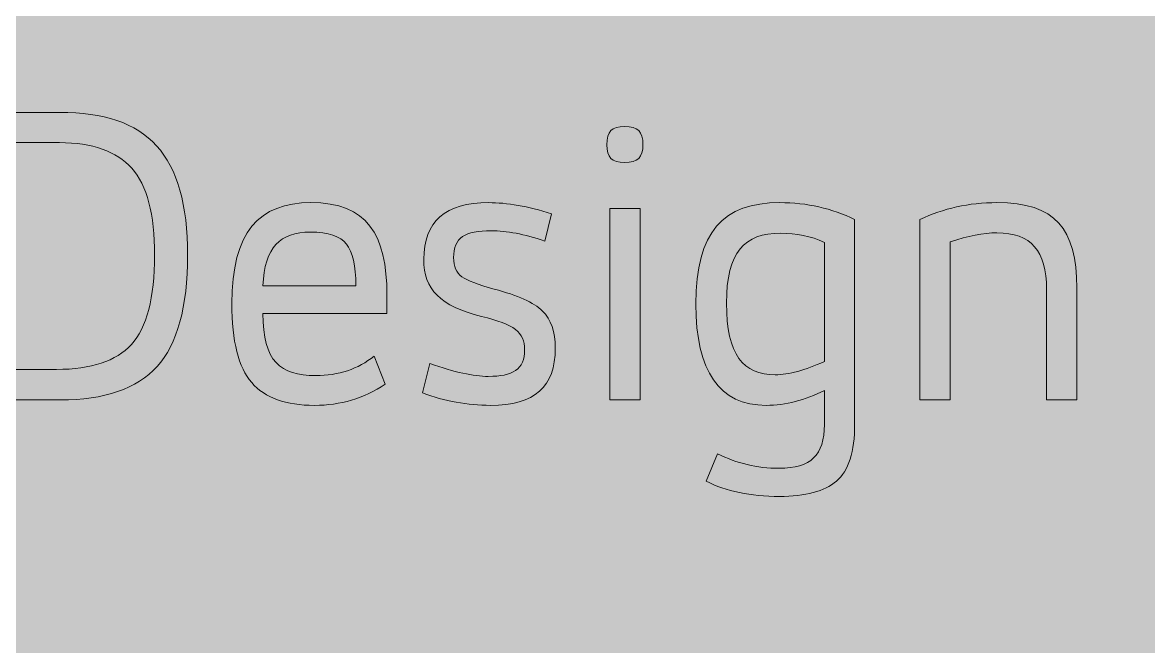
# Model space of a CAD drawing. Header units: inches. Extents: x 8 to 818, y -635 to -10.
# Drawn here: x 684.25 to 716.83, y -566.47 to -548.42 of the extents above; entities that cross this region are included whole.
import ezdxf

# ---------------------------------------------------------------- set-up
doc = ezdxf.new("R2010")
doc.units = ezdxf.units.IN
doc.header["$MEASUREMENT"] = 0
doc.layers.add('Calque 1', color=7, linetype='Continuous')
doc.layers.add('Calque 2', color=7, linetype='Continuous')

# ---------------------------------------------------------------- blocks, each defined once
blk = doc.blocks.new('block 13')
at = {"layer": 'Calque 1', "color": 179, "lineweight": 5, "true_color": 0x262425}
blk.add_open_spline([(719.694, -361.546), (719.694, -361.546), (724.17, -371.802), (724.17, -371.802), (724.391, -372.309), (724.16, -372.898), (723.653, -373.119), (723.653, -373.119), (722.737, -373.519), (722.737, -373.519), (722.231, -373.74), (721.641, -373.509), (721.42, -373.002), (721.42, -373.002), (717.744, -364.577), (717.744, -364.577), (640.056, -483.564), (480.643, -525.464), (351.496, -455.488), (351.496, -455.488), (353.499, -460.077), (353.499, -460.077), (353.72, -460.583), (353.489, -461.173), (352.983, -461.394), (352.983, -461.394), (352.066, -461.794), (352.066, -461.794), (351.56, -462.015), (350.971, -461.783), (350.75, -461.277), (350.75, -461.277), (347.181, -453.1), (347.181, -453.1), (344.491, -451.582), (341.813, -450.021), (339.152, -448.404), (335.488, -446.179), (330.728, -447.182), (328.31, -450.722), (328.31, -450.722), (328.221, -450.853), (328.221, -450.853), (325.723, -454.511), (326.637, -459.522), (330.297, -462.017), (477.228, -562.189), (679.23, -515.398), (769.485, -361.031), (775.135, -351.477), (770.258, -339.126), (759.21, -334.03), (759.21, -334.03), (759.21, -334.03), (759.21, -334.03), (748.148, -328.919), (736.083, -332.124), (731.675, -340.712), (727.953, -347.893), (723.95, -354.837), (719.694, -361.546)], degree=3, knots=[0, 0, 0, 0, 1, 1, 1, 2, 2, 2, 3, 3, 3, 4, 4, 4, 5, 5, 5, 6, 6, 6, 7, 7, 7, 8, 8, 8, 9, 9, 9, 10, 10, 10, 11, 11, 11, 12, 12, 12, 13, 13, 13, 14, 14, 14, 15, 15, 15, 16, 16, 16, 17, 17, 17, 18, 18, 18, 19, 19, 19, 20, 20, 20, 20], dxfattribs=at)
blk = doc.blocks.new('block 15')
at = {"layer": 'Calque 2', "true_color": 0x494644}
h = blk.add_hatch(color=49, dxfattribs=at)
h.dxf.hatch_style = 2
edge = h.paths.add_edge_path()
edge.add_spline(control_points=[(685.325, -551.018), (687.862, -551.018), (689.023, -552.215), (689.023, -555.147), (689.023, -556.643), (688.724, -557.721), (688.138, -558.367), (687.551, -559.013), (686.618, -559.336), (685.337, -559.336), (685.337, -559.336), (683.039, -559.336), (683.039, -559.336), (683.039, -559.336), (683.039, -551.018), (683.039, -551.018), (683.039, -551.018), (685.325, -551.018), (685.325, -551.018)], knot_values=[0, 0, 0, 0, 1, 1, 1, 2, 2, 2, 3, 3, 3, 4, 4, 4, 5, 5, 5, 6, 6, 6, 6], degree=3, periodic=1)
edge = h.paths.add_edge_path()
edge.add_spline(control_points=[(683.984, -551.892), (683.984, -551.892), (683.984, -558.451), (683.984, -558.451), (683.984, -558.451), (685.229, -558.451), (685.229, -558.451), (686.235, -558.451), (686.953, -558.211), (687.396, -557.733), (687.838, -557.242), (688.066, -556.38), (688.066, -555.147), (688.066, -553.962), (687.85, -553.125), (687.408, -552.634), (686.965, -552.143), (686.27, -551.892), (685.313, -551.892), (685.313, -551.892), (683.984, -551.892), (683.984, -551.892)], knot_values=[0, 0, 0, 0, 1, 1, 1, 2, 2, 2, 3, 3, 3, 4, 4, 4, 5, 5, 5, 6, 6, 6, 7, 7, 7, 7], degree=3, periodic=1)
h = blk.add_hatch(color=49, dxfattribs=at)
h.dxf.hatch_style = 2
edge = h.paths.add_edge_path()
edge.add_spline(control_points=[(701.675, -552.466), (701.292, -552.466), (701.16, -552.323), (701.16, -551.952), (701.16, -551.569), (701.292, -551.425), (701.675, -551.425), (702.058, -551.425), (702.201, -551.569), (702.201, -551.952), (702.201, -552.323), (702.058, -552.466), (701.675, -552.466)], knot_values=[0, 0, 0, 0, 1, 1, 1, 2, 2, 2, 3, 3, 3, 4, 4, 4, 4], degree=3, periodic=1)
h.paths.add_polyline_path([(702.117, -553.795), (702.117, -559.336), (701.244, -559.336), (701.244, -553.795)])
h = blk.add_hatch(color=49, dxfattribs=at)
h.dxf.hatch_style = 2
edge = h.paths.add_edge_path()
edge.add_spline(control_points=[(694.792, -556.308), (694.792, -556.308), (694.792, -556.835), (694.792, -556.835), (694.792, -556.835), (691.202, -556.835), (691.202, -556.835), (691.214, -558.223), (691.692, -558.63), (692.734, -558.63), (693.392, -558.63), (693.955, -558.439), (694.421, -558.068), (694.421, -558.068), (694.744, -558.882), (694.744, -558.882), (694.122, -559.289), (693.44, -559.492), (692.698, -559.492), (691.872, -559.492), (691.262, -559.277), (690.879, -558.834), (690.496, -558.391), (690.304, -557.637), (690.304, -556.548), (690.304, -554.477), (691.094, -553.627), (692.59, -553.627), (694.218, -553.627), (694.792, -554.537), (694.792, -556.308)], knot_values=[0, 0, 0, 0, 1, 1, 1, 2, 2, 2, 3, 3, 3, 4, 4, 4, 5, 5, 5, 6, 6, 6, 7, 7, 7, 8, 8, 8, 9, 9, 9, 10, 10, 10, 10], degree=3, periodic=1)
edge = h.paths.add_edge_path()
edge.add_spline(control_points=[(691.202, -556.033), (691.202, -556.033), (693.895, -556.033), (693.895, -556.033), (693.895, -555.447), (693.799, -555.052), (693.619, -554.824), (693.44, -554.597), (693.093, -554.477), (692.578, -554.477), (691.704, -554.477), (691.25, -554.92), (691.202, -556.033)], knot_values=[0, 0, 0, 0, 1, 1, 1, 2, 2, 2, 3, 3, 3, 4, 4, 4, 4], degree=3, periodic=1)
h = blk.add_hatch(color=49, dxfattribs=at)
h.dxf.hatch_style = 2
edge = h.paths.add_edge_path()
edge.add_spline(control_points=[(699.556, -553.95), (699.556, -553.95), (699.365, -554.74), (699.365, -554.74), (698.766, -554.537), (698.252, -554.441), (697.809, -554.441), (697.055, -554.441), (696.72, -554.633), (696.72, -555.219), (696.72, -555.47), (696.803, -555.65), (696.959, -555.77), (697.114, -555.877), (697.426, -555.997), (697.892, -556.129), (698.575, -556.308), (699.041, -556.512), (699.293, -556.763), (699.544, -557.002), (699.664, -557.362), (699.664, -557.84), (699.664, -558.953), (699.077, -559.492), (697.785, -559.492), (697.126, -559.492), (696.468, -559.372), (695.822, -559.133), (695.822, -559.133), (696.037, -558.283), (696.037, -558.283), (696.743, -558.534), (697.306, -558.654), (697.725, -558.654), (698.431, -558.654), (698.778, -558.451), (698.778, -557.888), (698.778, -557.362), (698.479, -557.158), (697.533, -556.919), (696.336, -556.62), (695.858, -556.141), (695.858, -555.267), (695.858, -554.178), (696.48, -553.627), (697.737, -553.627), (698.263, -553.627), (698.874, -553.735), (699.556, -553.95)], knot_values=[0, 0, 0, 0, 1, 1, 1, 2, 2, 2, 3, 3, 3, 4, 4, 4, 5, 5, 5, 6, 6, 6, 7, 7, 7, 8, 8, 8, 9, 9, 9, 10, 10, 10, 11, 11, 11, 12, 12, 12, 13, 13, 13, 14, 14, 14, 15, 15, 15, 16, 16, 16, 16], degree=3, periodic=1)
h = blk.add_hatch(color=49, dxfattribs=at)
h.dxf.hatch_style = 2
edge = h.paths.add_edge_path()
edge.add_spline(control_points=[(708.329, -554.118), (708.329, -554.118), (708.329, -560.031), (708.329, -560.031), (708.329, -560.833), (708.15, -561.383), (707.803, -561.682), (707.455, -561.982), (706.905, -562.125), (706.151, -562.125), (705.313, -562.125), (704.607, -561.982), (704.032, -561.682), (704.032, -561.682), (704.355, -560.892), (704.355, -560.892), (704.918, -561.168), (705.505, -561.311), (706.139, -561.311), (707.06, -561.311), (707.455, -560.94), (707.455, -560.043), (707.455, -560.043), (707.455, -559.061), (707.455, -559.061), (706.893, -559.348), (706.33, -559.492), (705.768, -559.492), (704.415, -559.492), (703.733, -558.511), (703.733, -556.56), (703.733, -554.465), (704.523, -553.627), (706.163, -553.627), (706.953, -553.627), (707.671, -553.795), (708.329, -554.118)], knot_values=[0, 0, 0, 0, 1, 1, 1, 2, 2, 2, 3, 3, 3, 4, 4, 4, 5, 5, 5, 6, 6, 6, 7, 7, 7, 8, 8, 8, 9, 9, 9, 10, 10, 10, 11, 11, 11, 12, 12, 12, 12], degree=3, periodic=1)
edge = h.paths.add_edge_path()
edge.add_spline(control_points=[(704.619, -556.536), (704.619, -558.032), (705.11, -558.606), (706.031, -558.606), (706.426, -558.606), (706.893, -558.475), (707.455, -558.223), (707.455, -558.223), (707.455, -554.776), (707.455, -554.776), (707.06, -554.597), (706.642, -554.513), (706.187, -554.513), (705.145, -554.513), (704.619, -555.052), (704.619, -556.536)], knot_values=[0, 0, 0, 0, 1, 1, 1, 2, 2, 2, 3, 3, 3, 4, 4, 4, 5, 5, 5, 5], degree=3, periodic=1)
h = blk.add_hatch(color=49, dxfattribs=at)
h.dxf.hatch_style = 2
edge = h.paths.add_edge_path()
edge.add_spline(control_points=[(714.757, -556.093), (714.757, -556.093), (714.757, -559.336), (714.757, -559.336), (714.757, -559.336), (713.883, -559.336), (713.883, -559.336), (713.883, -559.336), (713.883, -556.129), (713.883, -556.129), (713.883, -555.028), (713.44, -554.501), (712.447, -554.501), (712.051, -554.501), (711.609, -554.585), (711.094, -554.764), (711.094, -554.764), (711.094, -559.336), (711.094, -559.336), (711.094, -559.336), (710.22, -559.336), (710.22, -559.336), (710.22, -559.336), (710.22, -554.118), (710.22, -554.118), (710.891, -553.795), (711.633, -553.627), (712.447, -553.627), (714.134, -553.627), (714.757, -554.381), (714.757, -556.093)], knot_values=[0, 0, 0, 0, 1, 1, 1, 2, 2, 2, 3, 3, 3, 4, 4, 4, 5, 5, 5, 6, 6, 6, 7, 7, 7, 8, 8, 8, 9, 9, 9, 10, 10, 10, 10], degree=3, periodic=1)
at = {"layer": 'Calque 2', "lineweight": 0}
blk.add_lwpolyline([(702.117, -553.795), (702.117, -559.336), (701.244, -559.336), (701.244, -553.795), (702.117, -553.795)], dxfattribs=at)
for points, knots in [([(685.325, -551.018), (687.862, -551.018), (689.023, -552.215), (689.023, -555.147), (689.023, -556.643), (688.724, -557.721), (688.138, -558.367), (687.551, -559.013), (686.618, -559.336), (685.337, -559.336), (685.337, -559.336), (683.039, -559.336), (683.039, -559.336), (683.039, -559.336), (683.039, -551.018), (683.039, -551.018), (683.039, -551.018), (685.325, -551.018), (685.325, -551.018)], [0, 0, 0, 0, 1, 1, 1, 2, 2, 2, 3, 3, 3, 4, 4, 4, 5, 5, 5, 6, 6, 6, 6]), ([(701.675, -552.466), (701.292, -552.466), (701.16, -552.323), (701.16, -551.952), (701.16, -551.569), (701.292, -551.425), (701.675, -551.425), (702.058, -551.425), (702.201, -551.569), (702.201, -551.952), (702.201, -552.323), (702.058, -552.466), (701.675, -552.466)], [0, 0, 0, 0, 1, 1, 1, 2, 2, 2, 3, 3, 3, 4, 4, 4, 4]), ([(683.984, -551.892), (683.984, -551.892), (683.984, -558.451), (683.984, -558.451), (683.984, -558.451), (685.229, -558.451), (685.229, -558.451), (686.235, -558.451), (686.953, -558.211), (687.396, -557.733), (687.838, -557.242), (688.066, -556.38), (688.066, -555.147), (688.066, -553.962), (687.85, -553.125), (687.408, -552.634), (686.965, -552.143), (686.27, -551.892), (685.313, -551.892), (685.313, -551.892), (683.984, -551.892), (683.984, -551.892)], [0, 0, 0, 0, 1, 1, 1, 2, 2, 2, 3, 3, 3, 4, 4, 4, 5, 5, 5, 6, 6, 6, 7, 7, 7, 7]), ([(694.792, -556.308), (694.792, -556.308), (694.792, -556.835), (694.792, -556.835), (694.792, -556.835), (691.202, -556.835), (691.202, -556.835), (691.214, -558.223), (691.692, -558.63), (692.734, -558.63), (693.392, -558.63), (693.955, -558.439), (694.421, -558.068), (694.421, -558.068), (694.744, -558.882), (694.744, -558.882), (694.122, -559.289), (693.44, -559.492), (692.698, -559.492), (691.872, -559.492), (691.262, -559.277), (690.879, -558.834), (690.496, -558.391), (690.304, -557.637), (690.304, -556.548), (690.304, -554.477), (691.094, -553.627), (692.59, -553.627), (694.218, -553.627), (694.792, -554.537), (694.792, -556.308)], [0, 0, 0, 0, 1, 1, 1, 2, 2, 2, 3, 3, 3, 4, 4, 4, 5, 5, 5, 6, 6, 6, 7, 7, 7, 8, 8, 8, 9, 9, 9, 10, 10, 10, 10]), ([(699.556, -553.95), (699.556, -553.95), (699.365, -554.74), (699.365, -554.74), (698.766, -554.537), (698.252, -554.441), (697.809, -554.441), (697.055, -554.441), (696.72, -554.633), (696.72, -555.219), (696.72, -555.47), (696.803, -555.65), (696.959, -555.77), (697.114, -555.877), (697.426, -555.997), (697.892, -556.129), (698.575, -556.308), (699.041, -556.512), (699.293, -556.763), (699.544, -557.002), (699.664, -557.362), (699.664, -557.84), (699.664, -558.953), (699.077, -559.492), (697.785, -559.492), (697.126, -559.492), (696.468, -559.372), (695.822, -559.133), (695.822, -559.133), (696.037, -558.283), (696.037, -558.283), (696.743, -558.534), (697.306, -558.654), (697.725, -558.654), (698.431, -558.654), (698.778, -558.451), (698.778, -557.888), (698.778, -557.362), (698.479, -557.158), (697.533, -556.919), (696.336, -556.62), (695.858, -556.141), (695.858, -555.267), (695.858, -554.178), (696.48, -553.627), (697.737, -553.627), (698.263, -553.627), (698.874, -553.735), (699.556, -553.95)], [0, 0, 0, 0, 1, 1, 1, 2, 2, 2, 3, 3, 3, 4, 4, 4, 5, 5, 5, 6, 6, 6, 7, 7, 7, 8, 8, 8, 9, 9, 9, 10, 10, 10, 11, 11, 11, 12, 12, 12, 13, 13, 13, 14, 14, 14, 15, 15, 15, 16, 16, 16, 16]), ([(708.329, -554.118), (708.329, -554.118), (708.329, -560.031), (708.329, -560.031), (708.329, -560.833), (708.15, -561.383), (707.803, -561.682), (707.455, -561.982), (706.905, -562.125), (706.151, -562.125), (705.313, -562.125), (704.607, -561.982), (704.032, -561.682), (704.032, -561.682), (704.355, -560.892), (704.355, -560.892), (704.918, -561.168), (705.505, -561.311), (706.139, -561.311), (707.06, -561.311), (707.455, -560.94), (707.455, -560.043), (707.455, -560.043), (707.455, -559.061), (707.455, -559.061), (706.893, -559.348), (706.33, -559.492), (705.768, -559.492), (704.415, -559.492), (703.733, -558.511), (703.733, -556.56), (703.733, -554.465), (704.523, -553.627), (706.163, -553.627), (706.953, -553.627), (707.671, -553.795), (708.329, -554.118)], [0, 0, 0, 0, 1, 1, 1, 2, 2, 2, 3, 3, 3, 4, 4, 4, 5, 5, 5, 6, 6, 6, 7, 7, 7, 8, 8, 8, 9, 9, 9, 10, 10, 10, 11, 11, 11, 12, 12, 12, 12]), ([(714.757, -556.093), (714.757, -556.093), (714.757, -559.336), (714.757, -559.336), (714.757, -559.336), (713.883, -559.336), (713.883, -559.336), (713.883, -559.336), (713.883, -556.129), (713.883, -556.129), (713.883, -555.028), (713.44, -554.501), (712.447, -554.501), (712.051, -554.501), (711.609, -554.585), (711.094, -554.764), (711.094, -554.764), (711.094, -559.336), (711.094, -559.336), (711.094, -559.336), (710.22, -559.336), (710.22, -559.336), (710.22, -559.336), (710.22, -554.118), (710.22, -554.118), (710.891, -553.795), (711.633, -553.627), (712.447, -553.627), (714.134, -553.627), (714.757, -554.381), (714.757, -556.093)], [0, 0, 0, 0, 1, 1, 1, 2, 2, 2, 3, 3, 3, 4, 4, 4, 5, 5, 5, 6, 6, 6, 7, 7, 7, 8, 8, 8, 9, 9, 9, 10, 10, 10, 10]), ([(691.202, -556.033), (691.202, -556.033), (693.895, -556.033), (693.895, -556.033), (693.895, -555.447), (693.799, -555.052), (693.619, -554.824), (693.44, -554.597), (693.093, -554.477), (692.578, -554.477), (691.704, -554.477), (691.25, -554.92), (691.202, -556.033)], [0, 0, 0, 0, 1, 1, 1, 2, 2, 2, 3, 3, 3, 4, 4, 4, 4]), ([(704.619, -556.536), (704.619, -558.032), (705.11, -558.606), (706.031, -558.606), (706.426, -558.606), (706.893, -558.475), (707.455, -558.223), (707.455, -558.223), (707.455, -554.776), (707.455, -554.776), (707.06, -554.597), (706.642, -554.513), (706.187, -554.513), (705.145, -554.513), (704.619, -555.052), (704.619, -556.536)], [0, 0, 0, 0, 1, 1, 1, 2, 2, 2, 3, 3, 3, 4, 4, 4, 5, 5, 5, 5])]:
    blk.add_open_spline(points, degree=3, knots=knots, dxfattribs=at)

msp = doc.modelspace()

# ---------------------------------------------------------------- hatches: boundary and pattern name
at = {"layer": 'Calque 2', "true_color": 0xfefeff}
h = msp.add_hatch(color=7, dxfattribs=at)
h.dxf.hatch_style = 2
h.paths.add_polyline_path([(787.662, -586.194), (636.119, -586.194), (636.119, -513.458), (787.662, -513.458)])

# ---------------------------------------------------------------- block references
at = {"layer": 'Calque 1'}
msp.add_blockref('block 13', (0, 0), dxfattribs=at)
at = {"layer": 'Calque 2'}
msp.add_blockref('block 15', (0, 0), dxfattribs=at)

doc.saveas('drawing.dxf')
